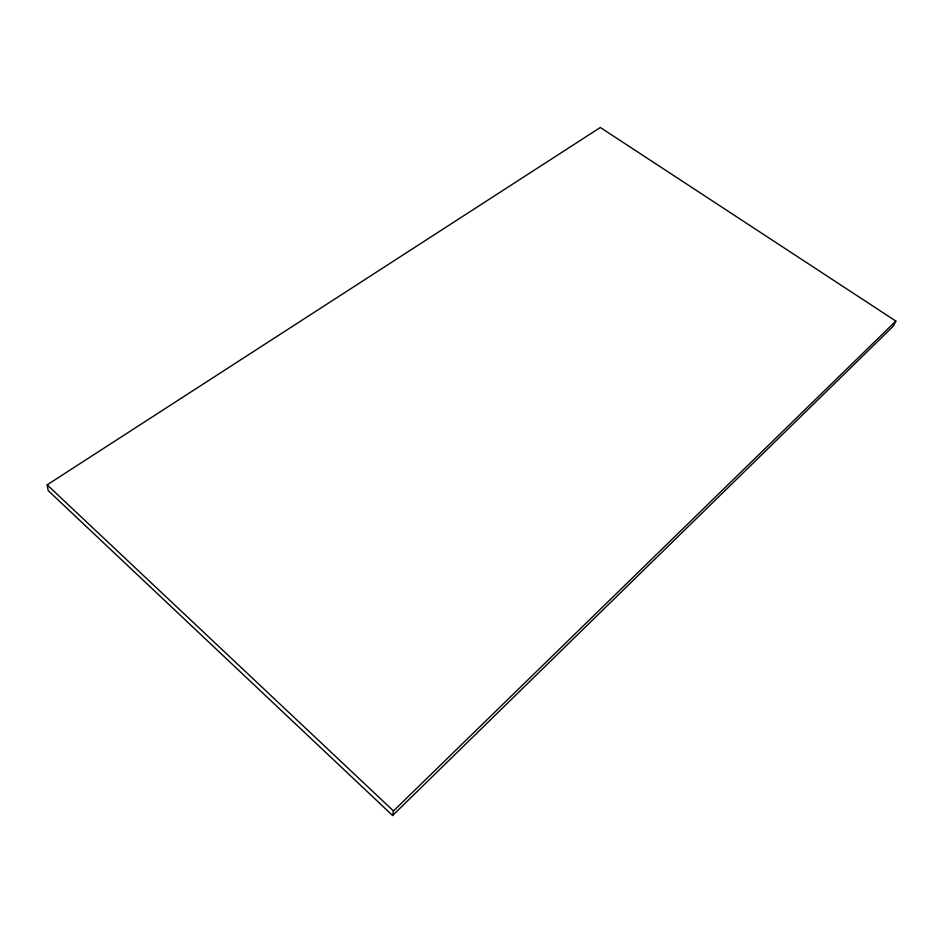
<?xml version="1.0" encoding="UTF-8"?>
<svg xmlns="http://www.w3.org/2000/svg" width="943" height="943" viewBox="0 0 943 943"><rect width="100%" height="100%" fill="white"/><g stroke="black" fill="none" stroke-linecap="round" stroke-linejoin="round"><path stroke-width="1.41" d="M392.583 815.506L393.479 810.945L895.85 321.08L600.326 127.494L47.15 484.855L48.199 490.596L392.583 815.506L893.104 326.337L895.85 321.08M47.15 484.855L393.479 810.945"/></g></svg>
